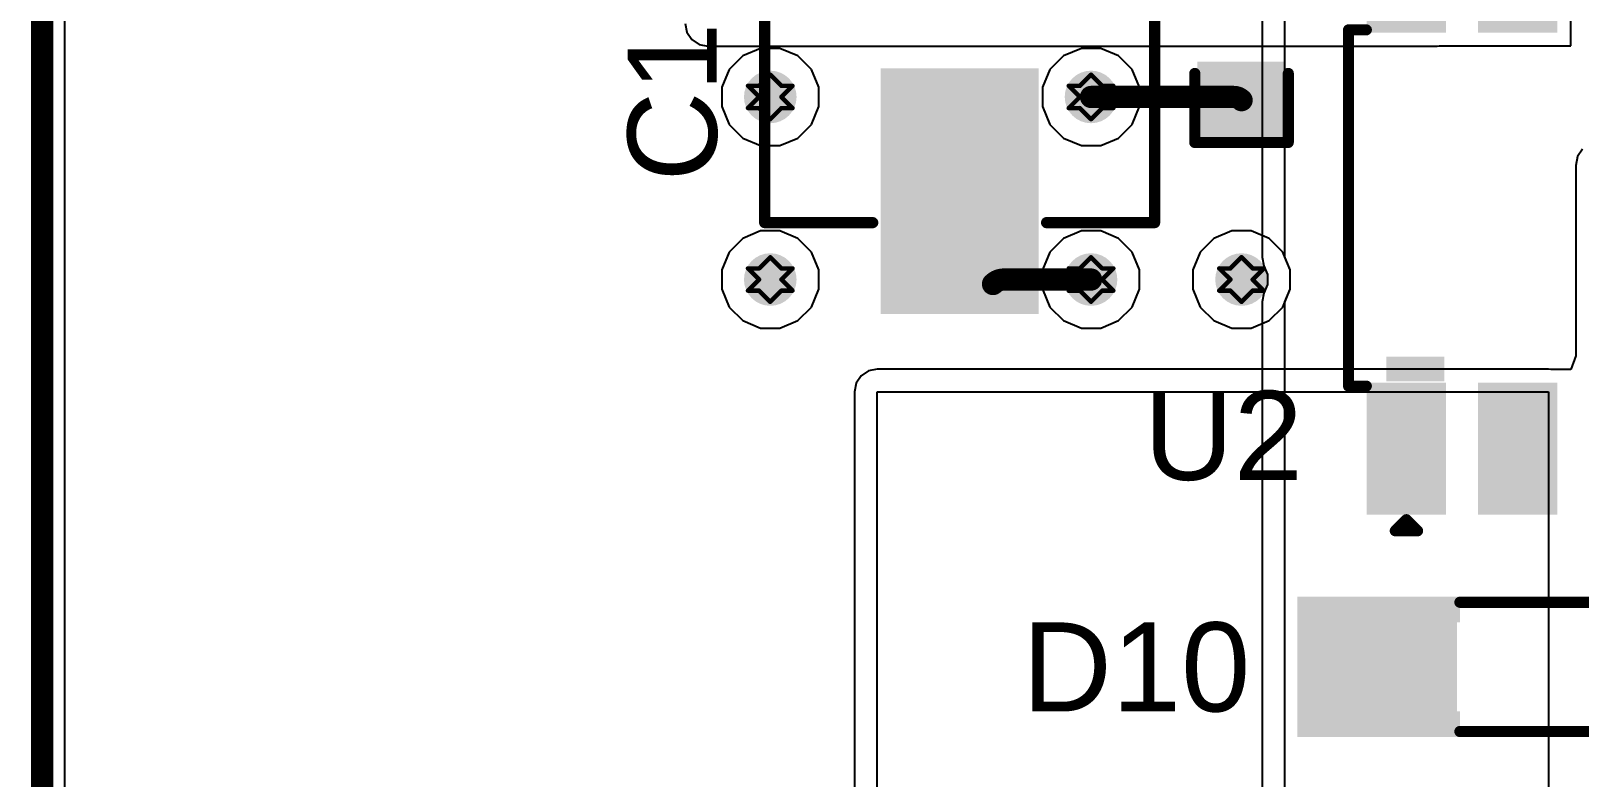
# Model space of a CAD drawing. Header units: inches. Extents: x 24 to 500, y 68 to 269.
# Drawn here: x 246.94 to 264.59, y 84.44 to 92.95 of the extents above; entities that cross this region are included whole.
import ezdxf

# ---------------------------------------------------------------- set-up
doc = ezdxf.new("R2010")
doc.units = ezdxf.units.IN
for name, color, linetype in [('Board Outline', 216, 'Continuous'), ('Bottom Layer', 5, 'Continuous'), ('Drill Drawing', 1, 'Continuous'), ('Layer 1', 16, 'Continuous'), ('Layer 2', 76, 'Continuous'), ('Top Layer', 1, 'Continuous'), ('Top Overlay', 2, 'Continuous'), ('Top Paste', 8, 'Continuous'), ('Top Solder', 216, 'Continuous'), ('Via Holes', 16, 'Continuous')]:
    doc.layers.add(name, color=color, linetype=linetype)
doc.styles.add('Arial', font='', dxfattribs={"height": 0.2})
doc.styles.get('Arial').set_extended_font_data('Arial')

# ---------------------------------------------------------------- blocks, each defined once
blk = doc.blocks.new('C___0603_61')
at = {"layer": 'Top Layer'}
for points in [[(-0.381, 0.445), (-0.381, -0.444), (-1.143, -0.444), (-1.143, 0.445)], [(1.143, 0.445), (1.143, -0.444), (0.381, -0.444), (0.381, 0.445)]]:
    blk.add_hatch(color=1, dxfattribs=at).paths.add_polyline_path(points)
at = {"layer": 'Top Paste'}
for points in [[(-0.381, 0.445), (-0.381, -0.444), (-1.143, -0.444), (-1.143, 0.445)], [(1.143, 0.445), (1.143, -0.444), (0.381, -0.444), (0.381, 0.445)]]:
    blk.add_hatch(color=8, dxfattribs=at).paths.add_polyline_path(points)
at = {"layer": 'Top Solder'}
for points in [[(-0.321, 0.505), (-0.321, -0.504), (-1.203, -0.504), (-1.203, 0.505)], [(1.203, 0.505), (1.203, -0.504), (0.321, -0.504), (0.321, 0.505)]]:
    blk.add_hatch(color=216, dxfattribs=at).paths.add_polyline_path(points)
at = {"layer": 'Top Overlay'}
for points in [[(-0.457, 0.533, 0.127, 0.127, 0), (-1.245, 0.533, 0.127, 0.127, 0)], [(-1.245, -0.533, 0.127, 0.127, 0), (-1.245, 0.533, 0.127, 0.127, 0)], [(1.245, 0.533, 0.127, 0.127, 0), (0.457, 0.533, 0.127, 0.127, 0)], [(1.245, -0.533, 0.127, 0.127, 0), (1.245, 0.533, 0.127, 0.127, 0)], [(-0.457, -0.533, 0.127, 0.127, 0), (-1.245, -0.533, 0.127, 0.127, 0)], [(1.245, -0.533, 0.127, 0.127, 0), (0.457, -0.533, 0.127, 0.127, 0)]]:
    blk.add_lwpolyline(points, format="xyseb", dxfattribs=at)
for points in [[(-1.276, 0.533, 0.0635, 0.0635, 1), (-1.213, 0.533, 0.0635, 0.0635, 1)], [(-1.276, 0.533, 0.0635, 0.0635, 1), (-1.213, 0.533, 0.0635, 0.0635, 1)], [(-0.489, 0.533, 0.0635, 0.0635, 1), (-0.425, 0.533, 0.0635, 0.0635, 1)], [(0.425, 0.533, 0.0635, 0.0635, 1), (0.489, 0.533, 0.0635, 0.0635, 1)], [(1.213, 0.533, 0.0635, 0.0635, 1), (1.276, 0.533, 0.0635, 0.0635, 1)], [(1.213, 0.533, 0.0635, 0.0635, 1), (1.276, 0.533, 0.0635, 0.0635, 1)], [(-1.276, -0.533, 0.0635, 0.0635, 1), (-1.213, -0.533, 0.0635, 0.0635, 1)], [(-1.276, -0.533, 0.0635, 0.0635, 1), (-1.213, -0.533, 0.0635, 0.0635, 1)], [(-0.489, -0.533, 0.0635, 0.0635, 1), (-0.425, -0.533, 0.0635, 0.0635, 1)], [(0.425, -0.533, 0.0635, 0.0635, 1), (0.489, -0.533, 0.0635, 0.0635, 1)], [(1.213, -0.533, 0.0635, 0.0635, 1), (1.276, -0.533, 0.0635, 0.0635, 1)], [(1.213, -0.533, 0.0635, 0.0635, 1), (1.276, -0.533, 0.0635, 0.0635, 1)]]:
    blk.add_lwpolyline(points, format="xyseb", close=True, dxfattribs=at)
blk = doc.blocks.new('RVT1E100M0405__62')
at = {"layer": 'Top Layer'}
for points in [[(-3.1, 0.8), (-0.5, 0.8), (-0.5, -0.8), (-3.1, -0.8)], [(0.5, 0.8), (3.1, 0.8), (3.1, -0.8), (0.5, -0.8)]]:
    blk.add_hatch(color=1, dxfattribs=at).paths.add_polyline_path(points)
at = {"layer": 'Top Paste'}
for points in [[(-3.1, 0.8), (-0.5, 0.8), (-0.5, -0.8), (-3.1, -0.8)], [(0.5, 0.8), (3.1, 0.8), (3.1, -0.8), (0.5, -0.8)]]:
    blk.add_hatch(color=8, dxfattribs=at).paths.add_polyline_path(points)
at = {"layer": 'Top Solder'}
for points in [[(-3.202, 0.902), (-0.398, 0.902), (-0.398, -0.902), (-3.202, -0.902)], [(0.398, 0.902), (3.202, 0.902), (3.202, -0.902), (0.398, -0.902)]]:
    blk.add_hatch(color=216, dxfattribs=at).paths.add_polyline_path(points)
at = {"layer": 'Top Overlay'}
for points in [[(-2.159, 1.524, 0.127, 0.127, 0), (-1.461, 2.223, 0.127, 0.127, 0)], [(-1.27, 2.223, 0.127, 0.127, 0), (-1.461, 2.223, 0.127, 0.127, 0)], [(2.159, 2.223, 0.127, 0.127, 0), (-1.27, 2.223, 0.127, 0.127, 0)], [(2.159, 0.991, 0.127, 0.127, 0), (2.159, 2.223, 0.127, 0.127, 0)], [(-2.743, 0.94, 0.127, 0.127, 0), (-2.743, 1.651, 0.127, 0.127, 0)], [(-2.159, 0.965, 0.127, 0.127, 0), (-2.159, 1.524, 0.127, 0.127, 0)], [(-2.388, 1.295, 0.127, 0.127, 0), (-3.099, 1.295, 0.127, 0.127, 0)], [(-2.159, -1.524, 0.127, 0.127, 0), (-2.159, -0.965, 0.127, 0.127, 0)], [(2.159, -2.223, 0.127, 0.127, 0), (2.159, -0.991, 0.127, 0.127, 0)], [(-1.461, -2.223, 0.127, 0.127, 0), (-2.159, -1.524, 0.127, 0.127, 0)], [(-1.27, -2.223, 0.127, 0.127, 0), (-1.461, -2.223, 0.127, 0.127, 0)], [(2.159, -2.223, 0.127, 0.127, 0), (-1.27, -2.223, 0.127, 0.127, 0)]]:
    blk.add_lwpolyline(points, format="xyseb", dxfattribs=at)
for points in [[(-1.492, 2.223, 0.0635, 0.0635, 1), (-1.429, 2.223, 0.0635, 0.0635, 1)], [(-1.492, 2.223, 0.0635, 0.0635, 1), (-1.429, 2.223, 0.0635, 0.0635, 1)], [(-1.302, 2.223, 0.0635, 0.0635, 1), (-1.238, 2.223, 0.0635, 0.0635, 1)], [(-1.302, 2.223, 0.0635, 0.0635, 1), (-1.238, 2.223, 0.0635, 0.0635, 1)], [(2.127, 2.223, 0.0635, 0.0635, 1), (2.191, 2.223, 0.0635, 0.0635, 1)], [(2.127, 2.223, 0.0635, 0.0635, 1), (2.191, 2.223, 0.0635, 0.0635, 1)], [(-2.775, 1.651, 0.0635, 0.0635, 1), (-2.711, 1.651, 0.0635, 0.0635, 1)], [(-2.191, 1.524, 0.0635, 0.0635, 1), (-2.127, 1.524, 0.0635, 0.0635, 1)], [(-2.191, 1.524, 0.0635, 0.0635, 1), (-2.127, 1.524, 0.0635, 0.0635, 1)], [(-3.131, 1.295, 0.0635, 0.0635, 1), (-3.067, 1.295, 0.0635, 0.0635, 1)], [(-2.419, 1.295, 0.0635, 0.0635, 1), (-2.356, 1.295, 0.0635, 0.0635, 1)], [(-2.775, 0.94, 0.0635, 0.0635, 1), (-2.711, 0.94, 0.0635, 0.0635, 1)], [(-2.191, 0.965, 0.0635, 0.0635, 1), (-2.127, 0.965, 0.0635, 0.0635, 1)], [(2.127, 0.991, 0.0635, 0.0635, 1), (2.191, 0.991, 0.0635, 0.0635, 1)], [(-2.191, -0.965, 0.0635, 0.0635, 1), (-2.127, -0.965, 0.0635, 0.0635, 1)], [(2.127, -0.991, 0.0635, 0.0635, 1), (2.191, -0.991, 0.0635, 0.0635, 1)], [(-2.191, -1.524, 0.0635, 0.0635, 1), (-2.127, -1.524, 0.0635, 0.0635, 1)], [(-2.191, -1.524, 0.0635, 0.0635, 1), (-2.127, -1.524, 0.0635, 0.0635, 1)], [(-1.492, -2.223, 0.0635, 0.0635, 1), (-1.429, -2.223, 0.0635, 0.0635, 1)], [(-1.492, -2.223, 0.0635, 0.0635, 1), (-1.429, -2.223, 0.0635, 0.0635, 1)], [(-1.302, -2.223, 0.0635, 0.0635, 1), (-1.238, -2.223, 0.0635, 0.0635, 1)], [(-1.302, -2.223, 0.0635, 0.0635, 1), (-1.238, -2.223, 0.0635, 0.0635, 1)], [(2.127, -2.223, 0.0635, 0.0635, 1), (2.191, -2.223, 0.0635, 0.0635, 1)], [(2.127, -2.223, 0.0635, 0.0635, 1), (2.191, -2.223, 0.0635, 0.0635, 1)]]:
    blk.add_lwpolyline(points, format="xyseb", close=True, dxfattribs=at)
blk = doc.blocks.new('SOP_8_76')
at = {"layer": 'Top Layer'}
for points in [[(-3.4, 2.255), (-2.1, 2.255), (-2.1, 1.555), (-3.4, 1.555)], [(2.1, 2.255), (3.4, 2.255), (3.4, 1.555), (2.1, 1.555)], [(-3.4, 0.985), (-2.1, 0.985), (-2.1, 0.285), (-3.4, 0.285)], [(2.1, 0.985), (3.4, 0.985), (3.4, 0.285), (2.1, 0.285)], [(-3.4, -0.285), (-2.1, -0.285), (-2.1, -0.985), (-3.4, -0.985)], [(2.1, -0.285), (3.4, -0.285), (3.4, -0.985), (2.1, -0.985)], [(-3.4, -1.555), (-2.1, -1.555), (-2.1, -2.255), (-3.4, -2.255)], [(2.1, -1.555), (3.4, -1.555), (3.4, -2.255), (2.1, -2.255)]]:
    blk.add_hatch(color=1, dxfattribs=at).paths.add_polyline_path(points)
at = {"layer": 'Top Overlay'}
blk.add_hatch(color=2, dxfattribs=at).paths.add_polyline_path([(-1.98, 1.473), (-1.7, 1.473), (-1.7, 2.133), (-1.98, 2.133)])
at = {"layer": 'Top Paste'}
for points in [[(-3.4, 2.255), (-2.1, 2.255), (-2.1, 1.555), (-3.4, 1.555)], [(2.1, 2.255), (3.4, 2.255), (3.4, 1.555), (2.1, 1.555)], [(-3.4, 0.985), (-2.1, 0.985), (-2.1, 0.285), (-3.4, 0.285)], [(2.1, 0.985), (3.4, 0.985), (3.4, 0.285), (2.1, 0.285)], [(-3.4, -0.285), (-2.1, -0.285), (-2.1, -0.985), (-3.4, -0.985)], [(2.1, -0.285), (3.4, -0.285), (3.4, -0.985), (2.1, -0.985)], [(-3.4, -1.555), (-2.1, -1.555), (-2.1, -2.255), (-3.4, -2.255)], [(2.1, -1.555), (3.4, -1.555), (3.4, -2.255), (2.1, -2.255)]]:
    blk.add_hatch(color=8, dxfattribs=at).paths.add_polyline_path(points)
at = {"layer": 'Top Solder'}
for points in [[(-3.502, 2.357), (-1.998, 2.357), (-1.998, 1.453), (-3.502, 1.453)], [(1.998, 2.357), (3.502, 2.357), (3.502, 1.453), (1.998, 1.453)], [(-3.502, 1.087), (-1.998, 1.087), (-1.998, 0.183), (-3.502, 0.183)], [(1.998, 1.087), (3.502, 1.087), (3.502, 0.183), (1.998, 0.183)], [(-3.502, -0.183), (-1.998, -0.183), (-1.998, -1.087), (-3.502, -1.087)], [(1.998, -0.183), (3.502, -0.183), (3.502, -1.087), (1.998, -1.087)], [(-3.502, -1.453), (-1.998, -1.453), (-1.998, -2.357), (-3.502, -2.357)], [(1.998, -1.453), (3.502, -1.453), (3.502, -2.357), (1.998, -2.357)]]:
    blk.add_hatch(color=216, dxfattribs=at).paths.add_polyline_path(points)
at = {"layer": 'Top Overlay'}
for points in [[(-2.036, 2.565, 0.127, 0.127, 0), (2.028, 2.565, 0.127, 0.127, 0)], [(-2.036, 2.565, 0.127, 0.127, 0), (-2.036, 2.362, 0.127, 0.127, 0)], [(2.028, 2.565, 0.127, 0.127, 0), (2.028, 2.362, 0.127, 0.127, 0)], [(-3.687, 2.032, 0.127, 0.127, 0), (-3.56, 1.905, 0.127, 0.127, 0)], [(-3.687, 2.032, 0.127, 0.127, 0), (-3.687, 1.778, 0.127, 0.127, 0)], [(-3.56, 1.905, 0.127, 0.127, 0), (-3.687, 1.778, 0.127, 0.127, 0)], [(-2.036, -2.362, 0.127, 0.127, 0), (-2.036, -2.565, 0.127, 0.127, 0)], [(2.028, -2.362, 0.127, 0.127, 0), (2.028, -2.565, 0.127, 0.127, 0)], [(-2.036, -2.565, 0.127, 0.127, 0), (2.028, -2.565, 0.127, 0.127, 0)]]:
    blk.add_lwpolyline(points, format="xyseb", dxfattribs=at)
for points in [[(-2.067, 2.565, 0.0635, 0.0635, 1), (-2.004, 2.565, 0.0635, 0.0635, 1)], [(-2.067, 2.565, 0.0635, 0.0635, 1), (-2.004, 2.565, 0.0635, 0.0635, 1)], [(1.997, 2.565, 0.0635, 0.0635, 1), (2.06, 2.565, 0.0635, 0.0635, 1)], [(1.997, 2.565, 0.0635, 0.0635, 1), (2.06, 2.565, 0.0635, 0.0635, 1)], [(-2.067, 2.362, 0.0635, 0.0635, 1), (-2.004, 2.362, 0.0635, 0.0635, 1)], [(1.997, 2.362, 0.0635, 0.0635, 1), (2.06, 2.362, 0.0635, 0.0635, 1)], [(-3.718, 2.032, 0.0635, 0.0635, 1), (-3.655, 2.032, 0.0635, 0.0635, 1)], [(-3.718, 2.032, 0.0635, 0.0635, 1), (-3.655, 2.032, 0.0635, 0.0635, 1)], [(-3.591, 1.905, 0.0635, 0.0635, 1), (-3.528, 1.905, 0.0635, 0.0635, 1)], [(-3.591, 1.905, 0.0635, 0.0635, 1), (-3.528, 1.905, 0.0635, 0.0635, 1)], [(-3.718, 1.778, 0.0635, 0.0635, 1), (-3.655, 1.778, 0.0635, 0.0635, 1)], [(-3.718, 1.778, 0.0635, 0.0635, 1), (-3.655, 1.778, 0.0635, 0.0635, 1)], [(-2.067, -2.362, 0.0635, 0.0635, 1), (-2.004, -2.362, 0.0635, 0.0635, 1)], [(1.997, -2.362, 0.0635, 0.0635, 1), (2.06, -2.362, 0.0635, 0.0635, 1)], [(-2.067, -2.565, 0.0635, 0.0635, 1), (-2.004, -2.565, 0.0635, 0.0635, 1)], [(-2.067, -2.565, 0.0635, 0.0635, 1), (-2.004, -2.565, 0.0635, 0.0635, 1)], [(1.997, -2.565, 0.0635, 0.0635, 1), (2.06, -2.565, 0.0635, 0.0635, 1)], [(1.997, -2.565, 0.0635, 0.0635, 1), (2.06, -2.565, 0.0635, 0.0635, 1)]]:
    blk.add_lwpolyline(points, format="xyseb", close=True, dxfattribs=at)
blk = doc.blocks.new('SOD_123_198')
at = {"layer": 'Top Layer'}
for points in [[(-1.1, 0.45), (-1.1, -0.45), (-2.05, -0.45), (-2.05, 0.45)], [(2.05, 0.45), (2.05, -0.45), (1.1, -0.45), (1.1, 0.45)]]:
    blk.add_hatch(color=1, dxfattribs=at).paths.add_polyline_path(points)
at = {"layer": 'Top Overlay'}
for points in [[(0.965, 0.508), (2.819, 0.508), (2.819, 0.8), (0.965, 0.8)], [(2.12, -0.787), (2.819, -0.787), (2.819, 0.787), (2.12, 0.787)], [(0.965, -0.8), (2.819, -0.8), (2.819, -0.508), (0.965, -0.508)]]:
    blk.add_hatch(color=2, dxfattribs=at).paths.add_polyline_path(points)
at = {"layer": 'Top Paste'}
for points in [[(-1.1, 0.45), (-1.1, -0.45), (-2.05, -0.45), (-2.05, 0.45)], [(2.05, 0.45), (2.05, -0.45), (1.1, -0.45), (1.1, 0.45)]]:
    blk.add_hatch(color=8, dxfattribs=at).paths.add_polyline_path(points)
at = {"layer": 'Top Solder'}
for points in [[(-0.998, 0.552), (-0.998, -0.552), (-2.152, -0.552), (-2.152, 0.552)], [(2.152, 0.552), (2.152, -0.552), (0.998, -0.552), (0.998, 0.552)]]:
    blk.add_hatch(color=216, dxfattribs=at).paths.add_polyline_path(points)
at = {"layer": 'Top Overlay'}
for points in [[(-1.372, 0.737, 0.127, 0.127, 0), (-1.372, 0.584, 0.127, 0.127, 0)], [(0.965, 0.737, 0.127, 0.127, 0), (-1.372, 0.737, 0.127, 0.127, 0)], [(-1.372, -0.584, 0.127, 0.127, 0), (-1.372, -0.737, 0.127, 0.127, 0)], [(0.965, -0.737, 0.127, 0.127, 0), (-1.372, -0.737, 0.127, 0.127, 0)]]:
    blk.add_lwpolyline(points, format="xyseb", dxfattribs=at)
for points in [[(-1.403, 0.737, 0.0635, 0.0635, 1), (-1.34, 0.737, 0.0635, 0.0635, 1)], [(-1.403, 0.737, 0.0635, 0.0635, 1), (-1.34, 0.737, 0.0635, 0.0635, 1)], [(0.933, 0.737, 0.0635, 0.0635, 1), (0.997, 0.737, 0.0635, 0.0635, 1)], [(-1.403, 0.584, 0.0635, 0.0635, 1), (-1.34, 0.584, 0.0635, 0.0635, 1)], [(-1.403, -0.584, 0.0635, 0.0635, 1), (-1.34, -0.584, 0.0635, 0.0635, 1)], [(-1.403, -0.737, 0.0635, 0.0635, 1), (-1.34, -0.737, 0.0635, 0.0635, 1)], [(-1.403, -0.737, 0.0635, 0.0635, 1), (-1.34, -0.737, 0.0635, 0.0635, 1)], [(0.933, -0.737, 0.0635, 0.0635, 1), (0.997, -0.737, 0.0635, 0.0635, 1)]]:
    blk.add_lwpolyline(points, format="xyseb", close=True, dxfattribs=at)

msp = doc.modelspace()

# ---------------------------------------------------------------- hatches: boundary and pattern name
at = {"layer": 'Bottom Layer'}
h = msp.add_hatch(color=5, dxfattribs=at)
edge = h.paths.add_edge_path()
edge.add_arc((255.372, 92.202), 0.3, 0, 360)
h = msp.add_hatch(color=5, dxfattribs=at)
edge = h.paths.add_edge_path()
edge.add_arc((259.029, 92.202), 0.3, 0, 360)
h = msp.add_hatch(color=5, dxfattribs=at)
edge = h.paths.add_edge_path()
edge.add_arc((255.372, 90.119), 0.3, 0, 360)
h = msp.add_hatch(color=5, dxfattribs=at)
edge = h.paths.add_edge_path()
edge.add_arc((259.029, 90.119), 0.3, 0, 360)
h = msp.add_hatch(color=5, dxfattribs=at)
edge = h.paths.add_edge_path()
edge.add_arc((260.745, 90.119), 0.3, 0, 360)
at = {"layer": 'Layer 1'}
h = msp.add_hatch(color=16, dxfattribs=at)
edge = h.paths.add_edge_path()
edge.add_arc((255.372, 92.202), 0.3, 0, 360)
h = msp.add_hatch(color=16, dxfattribs=at)
edge = h.paths.add_edge_path()
edge.add_arc((259.029, 92.202), 0.3, 0, 360)
h = msp.add_hatch(color=16, dxfattribs=at)
edge = h.paths.add_edge_path()
edge.add_arc((255.372, 90.119), 0.3, 0, 360)
h = msp.add_hatch(color=16, dxfattribs=at)
edge = h.paths.add_edge_path()
edge.add_arc((259.029, 90.119), 0.3, 0, 360)
h = msp.add_hatch(color=16, dxfattribs=at)
edge = h.paths.add_edge_path()
edge.add_arc((260.745, 90.119), 0.3, 0, 360)
at = {"layer": 'Layer 2'}
h = msp.add_hatch(color=76, dxfattribs=at)
edge = h.paths.add_edge_path()
edge.add_arc((255.372, 92.202), 0.3, 0, 360)
h = msp.add_hatch(color=76, dxfattribs=at)
edge = h.paths.add_edge_path()
edge.add_arc((259.029, 92.202), 0.3, 0, 360)
h = msp.add_hatch(color=76, dxfattribs=at)
edge = h.paths.add_edge_path()
edge.add_arc((255.372, 90.119), 0.3, 0, 360)
h = msp.add_hatch(color=76, dxfattribs=at)
edge = h.paths.add_edge_path()
edge.add_arc((259.029, 90.119), 0.3, 0, 360)
h = msp.add_hatch(color=76, dxfattribs=at)
edge = h.paths.add_edge_path()
edge.add_arc((260.745, 90.119), 0.3, 0, 360)
at = {"layer": 'Top Layer'}
h = msp.add_hatch(color=1, dxfattribs=at)
edge = h.paths.add_edge_path()
edge.add_arc((255.372, 92.202), 0.3, 0, 360)
h = msp.add_hatch(color=1, dxfattribs=at)
edge = h.paths.add_edge_path()
edge.add_arc((259.029, 92.202), 0.3, 0, 360)
h = msp.add_hatch(color=1, dxfattribs=at)
edge = h.paths.add_edge_path()
edge.add_arc((255.372, 90.119), 0.3, 0, 360)
h = msp.add_hatch(color=1, dxfattribs=at)
edge = h.paths.add_edge_path()
edge.add_arc((259.029, 90.119), 0.3, 0, 360)
h = msp.add_hatch(color=1, dxfattribs=at)
edge = h.paths.add_edge_path()
edge.add_arc((260.745, 90.119), 0.3, 0, 360)
at = {"layer": 'Via Holes'}
h = msp.add_hatch(color=7, dxfattribs=at)
edge = h.paths.add_edge_path()
edge.add_arc((255.372, 92.202), 0.15, 0, 360)
h = msp.add_hatch(color=7, dxfattribs=at)
edge = h.paths.add_edge_path()
edge.add_arc((259.029, 92.202), 0.15, 0, 360)
h = msp.add_hatch(color=7, dxfattribs=at)
edge = h.paths.add_edge_path()
edge.add_arc((255.372, 90.119), 0.15, 0, 360)
h = msp.add_hatch(color=7, dxfattribs=at)
edge = h.paths.add_edge_path()
edge.add_arc((259.029, 90.119), 0.15, 0, 360)
h = msp.add_hatch(color=7, dxfattribs=at)
edge = h.paths.add_edge_path()
edge.add_arc((260.745, 90.119), 0.15, 0, 360)

# ---------------------------------------------------------------- linework, layer by layer
at = {"layer": 'Board Outline'}
msp.add_lwpolyline([(247.07, 72.207, 0.254, 0.254, 0), (247.07, 175.707, 0.254, 0.254, 0)], format="xyseb", dxfattribs=at)
at = {"layer": 'Bottom Layer'}
for p, q in [((247.329, 72.207), (247.329, 175.707)), ((260.98, 102.772), (260.98, 90.375)), ((261.239, 90.375), (261.239, 102.772)), ((260.98, 90.375), (261, 90.276)), ((261.299, 90.229), (261.239, 90.375)), ((261, 90.276), (261.04, 90.178)), ((261.299, 90.009), (261.299, 90.229)), ((261.04, 90.061), (261, 89.963)), ((261.04, 90.178), (261.04, 90.061)), ((261, 89.963), (260.98, 89.864)), ((260.98, 89.864), (260.98, 75.724)), ((261.239, 89.864), (261.299, 90.009)), ((261.239, 75.724), (261.239, 89.864))]:
    msp.add_line(p, q, dxfattribs=at)
at = {"layer": 'Drill Drawing'}
for points in [[(255.118, 92.329, 0.0508, 0.0508, 0), (255.245, 92.202, 0.0508, 0.0508, 0)], [(255.118, 92.329, 0.0508, 0.0508, 0), (255.245, 92.329, 0.0508, 0.0508, 0)], [(255.245, 92.329, 0.0508, 0.0508, 0), (255.372, 92.456, 0.0508, 0.0508, 0)], [(255.372, 92.456, 0.0508, 0.0508, 0), (255.499, 92.329, 0.0508, 0.0508, 0)], [(255.499, 92.329, 0.0508, 0.0508, 0), (255.626, 92.329, 0.0508, 0.0508, 0)], [(255.499, 92.202, 0.0508, 0.0508, 0), (255.626, 92.329, 0.0508, 0.0508, 0)], [(258.775, 92.329, 0.0508, 0.0508, 0), (258.902, 92.202, 0.0508, 0.0508, 0)], [(258.775, 92.329, 0.0508, 0.0508, 0), (258.902, 92.329, 0.0508, 0.0508, 0)], [(258.902, 92.329, 0.0508, 0.0508, 0), (259.029, 92.456, 0.0508, 0.0508, 0)], [(259.029, 92.456, 0.0508, 0.0508, 0), (259.156, 92.329, 0.0508, 0.0508, 0)], [(259.156, 92.329, 0.0508, 0.0508, 0), (259.283, 92.329, 0.0508, 0.0508, 0)], [(259.156, 92.202, 0.0508, 0.0508, 0), (259.283, 92.329, 0.0508, 0.0508, 0)], [(255.118, 92.075, 0.0508, 0.0508, 0), (255.245, 92.202, 0.0508, 0.0508, 0)], [(255.499, 92.202, 0.0508, 0.0508, 0), (255.626, 92.075, 0.0508, 0.0508, 0)], [(258.775, 92.075, 0.0508, 0.0508, 0), (258.902, 92.202, 0.0508, 0.0508, 0)], [(259.156, 92.202, 0.0508, 0.0508, 0), (259.283, 92.075, 0.0508, 0.0508, 0)], [(255.118, 92.075, 0.0508, 0.0508, 0), (255.245, 92.075, 0.0508, 0.0508, 0)], [(255.245, 92.075, 0.0508, 0.0508, 0), (255.372, 91.948, 0.0508, 0.0508, 0)], [(255.372, 91.948, 0.0508, 0.0508, 0), (255.499, 92.075, 0.0508, 0.0508, 0)], [(255.499, 92.075, 0.0508, 0.0508, 0), (255.626, 92.075, 0.0508, 0.0508, 0)], [(258.775, 92.075, 0.0508, 0.0508, 0), (258.902, 92.075, 0.0508, 0.0508, 0)], [(258.902, 92.075, 0.0508, 0.0508, 0), (259.029, 91.948, 0.0508, 0.0508, 0)], [(259.029, 91.948, 0.0508, 0.0508, 0), (259.156, 92.075, 0.0508, 0.0508, 0)], [(259.156, 92.075, 0.0508, 0.0508, 0), (259.283, 92.075, 0.0508, 0.0508, 0)], [(255.245, 90.246, 0.0508, 0.0508, 0), (255.372, 90.373, 0.0508, 0.0508, 0)], [(255.372, 90.373, 0.0508, 0.0508, 0), (255.499, 90.246, 0.0508, 0.0508, 0)], [(258.902, 90.246, 0.0508, 0.0508, 0), (259.029, 90.373, 0.0508, 0.0508, 0)], [(259.029, 90.373, 0.0508, 0.0508, 0), (259.156, 90.246, 0.0508, 0.0508, 0)], [(260.618, 90.246, 0.0508, 0.0508, 0), (260.745, 90.373, 0.0508, 0.0508, 0)], [(260.745, 90.373, 0.0508, 0.0508, 0), (260.872, 90.246, 0.0508, 0.0508, 0)], [(255.118, 90.246, 0.0508, 0.0508, 0), (255.245, 90.119, 0.0508, 0.0508, 0)], [(255.118, 90.246, 0.0508, 0.0508, 0), (255.245, 90.246, 0.0508, 0.0508, 0)], [(255.499, 90.246, 0.0508, 0.0508, 0), (255.626, 90.246, 0.0508, 0.0508, 0)], [(255.499, 90.119, 0.0508, 0.0508, 0), (255.626, 90.246, 0.0508, 0.0508, 0)], [(258.775, 90.246, 0.0508, 0.0508, 0), (258.902, 90.119, 0.0508, 0.0508, 0)], [(258.775, 90.246, 0.0508, 0.0508, 0), (258.902, 90.246, 0.0508, 0.0508, 0)], [(259.156, 90.246, 0.0508, 0.0508, 0), (259.283, 90.246, 0.0508, 0.0508, 0)], [(259.156, 90.119, 0.0508, 0.0508, 0), (259.283, 90.246, 0.0508, 0.0508, 0)], [(260.491, 90.246, 0.0508, 0.0508, 0), (260.618, 90.119, 0.0508, 0.0508, 0)], [(260.491, 90.246, 0.0508, 0.0508, 0), (260.618, 90.246, 0.0508, 0.0508, 0)], [(260.872, 90.246, 0.0508, 0.0508, 0), (260.999, 90.246, 0.0508, 0.0508, 0)], [(260.872, 90.119, 0.0508, 0.0508, 0), (260.999, 90.246, 0.0508, 0.0508, 0)], [(255.118, 89.992, 0.0508, 0.0508, 0), (255.245, 90.119, 0.0508, 0.0508, 0)], [(255.499, 90.119, 0.0508, 0.0508, 0), (255.626, 89.992, 0.0508, 0.0508, 0)], [(258.775, 89.992, 0.0508, 0.0508, 0), (258.902, 90.119, 0.0508, 0.0508, 0)], [(259.156, 90.119, 0.0508, 0.0508, 0), (259.283, 89.992, 0.0508, 0.0508, 0)], [(260.491, 89.992, 0.0508, 0.0508, 0), (260.618, 90.119, 0.0508, 0.0508, 0)], [(260.872, 90.119, 0.0508, 0.0508, 0), (260.999, 89.992, 0.0508, 0.0508, 0)], [(255.118, 89.992, 0.0508, 0.0508, 0), (255.245, 89.992, 0.0508, 0.0508, 0)], [(255.245, 89.992, 0.0508, 0.0508, 0), (255.372, 89.865, 0.0508, 0.0508, 0)], [(255.372, 89.865, 0.0508, 0.0508, 0), (255.499, 89.992, 0.0508, 0.0508, 0)], [(255.499, 89.992, 0.0508, 0.0508, 0), (255.626, 89.992, 0.0508, 0.0508, 0)], [(258.775, 89.992, 0.0508, 0.0508, 0), (258.902, 89.992, 0.0508, 0.0508, 0)], [(258.902, 89.992, 0.0508, 0.0508, 0), (259.029, 89.865, 0.0508, 0.0508, 0)], [(259.029, 89.865, 0.0508, 0.0508, 0), (259.156, 89.992, 0.0508, 0.0508, 0)], [(259.156, 89.992, 0.0508, 0.0508, 0), (259.283, 89.992, 0.0508, 0.0508, 0)], [(260.491, 89.992, 0.0508, 0.0508, 0), (260.618, 89.992, 0.0508, 0.0508, 0)], [(260.618, 89.992, 0.0508, 0.0508, 0), (260.745, 89.865, 0.0508, 0.0508, 0)], [(260.745, 89.865, 0.0508, 0.0508, 0), (260.872, 89.992, 0.0508, 0.0508, 0)], [(260.872, 89.992, 0.0508, 0.0508, 0), (260.999, 89.992, 0.0508, 0.0508, 0)]]:
    msp.add_lwpolyline(points, format="xyseb", dxfattribs=at)
for points in [[(255.105, 92.329, 0.0254, 0.0254, 1), (255.13, 92.329, 0.0254, 0.0254, 1)], [(255.105, 92.329, 0.0254, 0.0254, 1), (255.13, 92.329, 0.0254, 0.0254, 1)], [(255.232, 92.329, 0.0254, 0.0254, 1), (255.257, 92.329, 0.0254, 0.0254, 1)], [(255.232, 92.329, 0.0254, 0.0254, 1), (255.257, 92.329, 0.0254, 0.0254, 1)], [(255.359, 92.456, 0.0254, 0.0254, 1), (255.384, 92.456, 0.0254, 0.0254, 1)], [(255.359, 92.456, 0.0254, 0.0254, 1), (255.384, 92.456, 0.0254, 0.0254, 1)], [(255.486, 92.329, 0.0254, 0.0254, 1), (255.511, 92.329, 0.0254, 0.0254, 1)], [(255.486, 92.329, 0.0254, 0.0254, 1), (255.511, 92.329, 0.0254, 0.0254, 1)], [(255.613, 92.329, 0.0254, 0.0254, 1), (255.638, 92.329, 0.0254, 0.0254, 1)], [(255.613, 92.329, 0.0254, 0.0254, 1), (255.638, 92.329, 0.0254, 0.0254, 1)], [(258.762, 92.329, 0.0254, 0.0254, 1), (258.788, 92.329, 0.0254, 0.0254, 1)], [(258.762, 92.329, 0.0254, 0.0254, 1), (258.788, 92.329, 0.0254, 0.0254, 1)], [(258.889, 92.329, 0.0254, 0.0254, 1), (258.915, 92.329, 0.0254, 0.0254, 1)], [(258.889, 92.329, 0.0254, 0.0254, 1), (258.915, 92.329, 0.0254, 0.0254, 1)], [(259.017, 92.456, 0.0254, 0.0254, 1), (259.042, 92.456, 0.0254, 0.0254, 1)], [(259.017, 92.456, 0.0254, 0.0254, 1), (259.042, 92.456, 0.0254, 0.0254, 1)], [(259.144, 92.329, 0.0254, 0.0254, 1), (259.169, 92.329, 0.0254, 0.0254, 1)], [(259.144, 92.329, 0.0254, 0.0254, 1), (259.169, 92.329, 0.0254, 0.0254, 1)], [(259.271, 92.329, 0.0254, 0.0254, 1), (259.296, 92.329, 0.0254, 0.0254, 1)], [(259.271, 92.329, 0.0254, 0.0254, 1), (259.296, 92.329, 0.0254, 0.0254, 1)], [(255.232, 92.202, 0.0254, 0.0254, 1), (255.257, 92.202, 0.0254, 0.0254, 1)], [(255.232, 92.202, 0.0254, 0.0254, 1), (255.257, 92.202, 0.0254, 0.0254, 1)], [(255.486, 92.202, 0.0254, 0.0254, 1), (255.511, 92.202, 0.0254, 0.0254, 1)], [(255.486, 92.202, 0.0254, 0.0254, 1), (255.511, 92.202, 0.0254, 0.0254, 1)], [(258.889, 92.202, 0.0254, 0.0254, 1), (258.915, 92.202, 0.0254, 0.0254, 1)], [(258.889, 92.202, 0.0254, 0.0254, 1), (258.915, 92.202, 0.0254, 0.0254, 1)], [(259.144, 92.202, 0.0254, 0.0254, 1), (259.169, 92.202, 0.0254, 0.0254, 1)], [(259.144, 92.202, 0.0254, 0.0254, 1), (259.169, 92.202, 0.0254, 0.0254, 1)], [(255.105, 92.075, 0.0254, 0.0254, 1), (255.13, 92.075, 0.0254, 0.0254, 1)], [(255.105, 92.075, 0.0254, 0.0254, 1), (255.13, 92.075, 0.0254, 0.0254, 1)], [(255.232, 92.075, 0.0254, 0.0254, 1), (255.257, 92.075, 0.0254, 0.0254, 1)], [(255.232, 92.075, 0.0254, 0.0254, 1), (255.257, 92.075, 0.0254, 0.0254, 1)], [(255.359, 91.948, 0.0254, 0.0254, 1), (255.384, 91.948, 0.0254, 0.0254, 1)], [(255.359, 91.948, 0.0254, 0.0254, 1), (255.384, 91.948, 0.0254, 0.0254, 1)], [(255.486, 92.075, 0.0254, 0.0254, 1), (255.511, 92.075, 0.0254, 0.0254, 1)], [(255.486, 92.075, 0.0254, 0.0254, 1), (255.511, 92.075, 0.0254, 0.0254, 1)], [(255.613, 92.075, 0.0254, 0.0254, 1), (255.638, 92.075, 0.0254, 0.0254, 1)], [(255.613, 92.075, 0.0254, 0.0254, 1), (255.638, 92.075, 0.0254, 0.0254, 1)], [(258.762, 92.075, 0.0254, 0.0254, 1), (258.788, 92.075, 0.0254, 0.0254, 1)], [(258.762, 92.075, 0.0254, 0.0254, 1), (258.788, 92.075, 0.0254, 0.0254, 1)], [(258.889, 92.075, 0.0254, 0.0254, 1), (258.915, 92.075, 0.0254, 0.0254, 1)], [(258.889, 92.075, 0.0254, 0.0254, 1), (258.915, 92.075, 0.0254, 0.0254, 1)], [(259.017, 91.948, 0.0254, 0.0254, 1), (259.042, 91.948, 0.0254, 0.0254, 1)], [(259.017, 91.948, 0.0254, 0.0254, 1), (259.042, 91.948, 0.0254, 0.0254, 1)], [(259.144, 92.075, 0.0254, 0.0254, 1), (259.169, 92.075, 0.0254, 0.0254, 1)], [(259.144, 92.075, 0.0254, 0.0254, 1), (259.169, 92.075, 0.0254, 0.0254, 1)], [(259.271, 92.075, 0.0254, 0.0254, 1), (259.296, 92.075, 0.0254, 0.0254, 1)], [(259.271, 92.075, 0.0254, 0.0254, 1), (259.296, 92.075, 0.0254, 0.0254, 1)], [(255.359, 90.373, 0.0254, 0.0254, 1), (255.384, 90.373, 0.0254, 0.0254, 1)], [(255.359, 90.373, 0.0254, 0.0254, 1), (255.384, 90.373, 0.0254, 0.0254, 1)], [(259.017, 90.373, 0.0254, 0.0254, 1), (259.042, 90.373, 0.0254, 0.0254, 1)], [(259.017, 90.373, 0.0254, 0.0254, 1), (259.042, 90.373, 0.0254, 0.0254, 1)], [(260.732, 90.373, 0.0254, 0.0254, 1), (260.758, 90.373, 0.0254, 0.0254, 1)], [(260.732, 90.373, 0.0254, 0.0254, 1), (260.758, 90.373, 0.0254, 0.0254, 1)], [(255.105, 90.246, 0.0254, 0.0254, 1), (255.13, 90.246, 0.0254, 0.0254, 1)], [(255.105, 90.246, 0.0254, 0.0254, 1), (255.13, 90.246, 0.0254, 0.0254, 1)], [(255.232, 90.246, 0.0254, 0.0254, 1), (255.257, 90.246, 0.0254, 0.0254, 1)], [(255.232, 90.246, 0.0254, 0.0254, 1), (255.257, 90.246, 0.0254, 0.0254, 1)], [(255.486, 90.246, 0.0254, 0.0254, 1), (255.511, 90.246, 0.0254, 0.0254, 1)], [(255.486, 90.246, 0.0254, 0.0254, 1), (255.511, 90.246, 0.0254, 0.0254, 1)], [(255.613, 90.246, 0.0254, 0.0254, 1), (255.638, 90.246, 0.0254, 0.0254, 1)], [(255.613, 90.246, 0.0254, 0.0254, 1), (255.638, 90.246, 0.0254, 0.0254, 1)], [(258.762, 90.246, 0.0254, 0.0254, 1), (258.788, 90.246, 0.0254, 0.0254, 1)], [(258.762, 90.246, 0.0254, 0.0254, 1), (258.788, 90.246, 0.0254, 0.0254, 1)], [(258.889, 90.246, 0.0254, 0.0254, 1), (258.915, 90.246, 0.0254, 0.0254, 1)], [(258.889, 90.246, 0.0254, 0.0254, 1), (258.915, 90.246, 0.0254, 0.0254, 1)], [(259.144, 90.246, 0.0254, 0.0254, 1), (259.169, 90.246, 0.0254, 0.0254, 1)], [(259.144, 90.246, 0.0254, 0.0254, 1), (259.169, 90.246, 0.0254, 0.0254, 1)], [(259.271, 90.246, 0.0254, 0.0254, 1), (259.296, 90.246, 0.0254, 0.0254, 1)], [(259.271, 90.246, 0.0254, 0.0254, 1), (259.296, 90.246, 0.0254, 0.0254, 1)], [(260.478, 90.246, 0.0254, 0.0254, 1), (260.504, 90.246, 0.0254, 0.0254, 1)], [(260.478, 90.246, 0.0254, 0.0254, 1), (260.504, 90.246, 0.0254, 0.0254, 1)], [(260.605, 90.246, 0.0254, 0.0254, 1), (260.631, 90.246, 0.0254, 0.0254, 1)], [(260.605, 90.246, 0.0254, 0.0254, 1), (260.631, 90.246, 0.0254, 0.0254, 1)], [(260.859, 90.246, 0.0254, 0.0254, 1), (260.885, 90.246, 0.0254, 0.0254, 1)], [(260.859, 90.246, 0.0254, 0.0254, 1), (260.885, 90.246, 0.0254, 0.0254, 1)], [(260.986, 90.246, 0.0254, 0.0254, 1), (261.012, 90.246, 0.0254, 0.0254, 1)], [(260.986, 90.246, 0.0254, 0.0254, 1), (261.012, 90.246, 0.0254, 0.0254, 1)], [(255.232, 90.119, 0.0254, 0.0254, 1), (255.257, 90.119, 0.0254, 0.0254, 1)], [(255.232, 90.119, 0.0254, 0.0254, 1), (255.257, 90.119, 0.0254, 0.0254, 1)], [(255.486, 90.119, 0.0254, 0.0254, 1), (255.511, 90.119, 0.0254, 0.0254, 1)], [(255.486, 90.119, 0.0254, 0.0254, 1), (255.511, 90.119, 0.0254, 0.0254, 1)], [(258.889, 90.119, 0.0254, 0.0254, 1), (258.915, 90.119, 0.0254, 0.0254, 1)], [(258.889, 90.119, 0.0254, 0.0254, 1), (258.915, 90.119, 0.0254, 0.0254, 1)], [(259.144, 90.119, 0.0254, 0.0254, 1), (259.169, 90.119, 0.0254, 0.0254, 1)], [(259.144, 90.119, 0.0254, 0.0254, 1), (259.169, 90.119, 0.0254, 0.0254, 1)], [(260.605, 90.119, 0.0254, 0.0254, 1), (260.631, 90.119, 0.0254, 0.0254, 1)], [(260.605, 90.119, 0.0254, 0.0254, 1), (260.631, 90.119, 0.0254, 0.0254, 1)], [(260.859, 90.119, 0.0254, 0.0254, 1), (260.885, 90.119, 0.0254, 0.0254, 1)], [(260.859, 90.119, 0.0254, 0.0254, 1), (260.885, 90.119, 0.0254, 0.0254, 1)], [(255.105, 89.992, 0.0254, 0.0254, 1), (255.13, 89.992, 0.0254, 0.0254, 1)], [(255.105, 89.992, 0.0254, 0.0254, 1), (255.13, 89.992, 0.0254, 0.0254, 1)], [(255.232, 89.992, 0.0254, 0.0254, 1), (255.257, 89.992, 0.0254, 0.0254, 1)], [(255.232, 89.992, 0.0254, 0.0254, 1), (255.257, 89.992, 0.0254, 0.0254, 1)], [(255.359, 89.865, 0.0254, 0.0254, 1), (255.384, 89.865, 0.0254, 0.0254, 1)], [(255.359, 89.865, 0.0254, 0.0254, 1), (255.384, 89.865, 0.0254, 0.0254, 1)], [(255.486, 89.992, 0.0254, 0.0254, 1), (255.511, 89.992, 0.0254, 0.0254, 1)], [(255.486, 89.992, 0.0254, 0.0254, 1), (255.511, 89.992, 0.0254, 0.0254, 1)], [(255.613, 89.992, 0.0254, 0.0254, 1), (255.638, 89.992, 0.0254, 0.0254, 1)], [(255.613, 89.992, 0.0254, 0.0254, 1), (255.638, 89.992, 0.0254, 0.0254, 1)], [(258.762, 89.992, 0.0254, 0.0254, 1), (258.788, 89.992, 0.0254, 0.0254, 1)], [(258.762, 89.992, 0.0254, 0.0254, 1), (258.788, 89.992, 0.0254, 0.0254, 1)], [(258.889, 89.992, 0.0254, 0.0254, 1), (258.915, 89.992, 0.0254, 0.0254, 1)], [(258.889, 89.992, 0.0254, 0.0254, 1), (258.915, 89.992, 0.0254, 0.0254, 1)], [(259.017, 89.865, 0.0254, 0.0254, 1), (259.042, 89.865, 0.0254, 0.0254, 1)], [(259.017, 89.865, 0.0254, 0.0254, 1), (259.042, 89.865, 0.0254, 0.0254, 1)], [(259.144, 89.992, 0.0254, 0.0254, 1), (259.169, 89.992, 0.0254, 0.0254, 1)], [(259.144, 89.992, 0.0254, 0.0254, 1), (259.169, 89.992, 0.0254, 0.0254, 1)], [(259.271, 89.992, 0.0254, 0.0254, 1), (259.296, 89.992, 0.0254, 0.0254, 1)], [(259.271, 89.992, 0.0254, 0.0254, 1), (259.296, 89.992, 0.0254, 0.0254, 1)], [(260.478, 89.992, 0.0254, 0.0254, 1), (260.504, 89.992, 0.0254, 0.0254, 1)], [(260.478, 89.992, 0.0254, 0.0254, 1), (260.504, 89.992, 0.0254, 0.0254, 1)], [(260.605, 89.992, 0.0254, 0.0254, 1), (260.631, 89.992, 0.0254, 0.0254, 1)], [(260.605, 89.992, 0.0254, 0.0254, 1), (260.631, 89.992, 0.0254, 0.0254, 1)], [(260.732, 89.865, 0.0254, 0.0254, 1), (260.758, 89.865, 0.0254, 0.0254, 1)], [(260.732, 89.865, 0.0254, 0.0254, 1), (260.758, 89.865, 0.0254, 0.0254, 1)], [(260.859, 89.992, 0.0254, 0.0254, 1), (260.885, 89.992, 0.0254, 0.0254, 1)], [(260.859, 89.992, 0.0254, 0.0254, 1), (260.885, 89.992, 0.0254, 0.0254, 1)], [(260.986, 89.992, 0.0254, 0.0254, 1), (261.012, 89.992, 0.0254, 0.0254, 1)], [(260.986, 89.992, 0.0254, 0.0254, 1), (261.012, 89.992, 0.0254, 0.0254, 1)]]:
    msp.add_lwpolyline(points, format="xyseb", close=True, dxfattribs=at)
at = {"layer": 'Layer 1'}
msp.add_line((247.329, 72.207), (247.329, 175.707), dxfattribs=at)
at = {"layer": 'Layer 2'}
for p, q in [((247.329, 72.207), (247.329, 101.854)), ((255.058, 92.672), (254.902, 92.516)), ((255.261, 92.756), (255.058, 92.672)), ((255.482, 92.756), (255.261, 92.756)), ((255.685, 92.672), (255.482, 92.756)), ((255.841, 92.516), (255.685, 92.672)), ((258.715, 92.672), (258.56, 92.516)), ((258.919, 92.756), (258.715, 92.672)), ((259.139, 92.756), (258.919, 92.756)), ((259.343, 92.672), (259.139, 92.756)), ((259.499, 92.516), (259.343, 92.672)), ((254.902, 92.516), (254.818, 92.312)), ((255.926, 92.312), (255.841, 92.516)), ((258.56, 92.516), (258.475, 92.312)), ((259.583, 92.312), (259.499, 92.516)), ((254.818, 92.312), (254.818, 92.092)), ((255.926, 92.092), (255.926, 92.312)), ((258.475, 92.312), (258.475, 92.092)), ((259.583, 92.092), (259.583, 92.312)), ((254.818, 92.092), (254.902, 91.888)), ((255.841, 91.888), (255.926, 92.092)), ((258.475, 92.092), (258.56, 91.888)), ((259.499, 91.888), (259.583, 92.092)), ((254.902, 91.888), (255.058, 91.732)), ((255.685, 91.732), (255.841, 91.888)), ((258.56, 91.888), (258.715, 91.732)), ((259.343, 91.732), (259.499, 91.888)), ((255.058, 91.732), (255.261, 91.648)), ((255.261, 91.648), (255.482, 91.648)), ((255.482, 91.648), (255.685, 91.732)), ((258.715, 91.732), (258.919, 91.648)), ((258.919, 91.648), (259.139, 91.648)), ((259.139, 91.648), (259.343, 91.732)), ((255.058, 90.589), (254.902, 90.433)), ((255.261, 90.673), (255.058, 90.589)), ((255.482, 90.673), (255.261, 90.673)), ((255.685, 90.589), (255.482, 90.673)), ((255.841, 90.433), (255.685, 90.589)), ((258.715, 90.589), (258.56, 90.433)), ((258.919, 90.673), (258.715, 90.589)), ((259.139, 90.673), (258.919, 90.673)), ((259.343, 90.589), (259.139, 90.673)), ((259.499, 90.433), (259.343, 90.589)), ((260.431, 90.589), (260.275, 90.433)), ((260.635, 90.673), (260.431, 90.589)), ((260.855, 90.673), (260.635, 90.673)), ((261.059, 90.589), (260.855, 90.673)), ((261.215, 90.433), (261.059, 90.589)), ((254.902, 90.433), (254.818, 90.229)), ((255.926, 90.229), (255.841, 90.433)), ((258.56, 90.433), (258.475, 90.229)), ((259.583, 90.229), (259.499, 90.433)), ((260.275, 90.433), (260.191, 90.229)), ((261.299, 90.229), (261.215, 90.433)), ((254.818, 90.229), (254.818, 90.009)), ((255.926, 90.009), (255.926, 90.229)), ((258.475, 90.229), (258.475, 90.009)), ((259.583, 90.009), (259.583, 90.229)), ((260.191, 90.229), (260.191, 90.009)), ((261.299, 90.009), (261.299, 90.229)), ((254.818, 90.009), (254.902, 89.805)), ((255.841, 89.805), (255.926, 90.009)), ((258.475, 90.009), (258.56, 89.805)), ((259.499, 89.805), (259.583, 90.009)), ((260.191, 90.009), (260.275, 89.805)), ((261.215, 89.805), (261.299, 90.009)), ((254.902, 89.805), (255.058, 89.65)), ((255.685, 89.65), (255.841, 89.805)), ((258.56, 89.805), (258.715, 89.65)), ((259.343, 89.65), (259.499, 89.805)), ((260.275, 89.805), (260.431, 89.65)), ((261.059, 89.65), (261.215, 89.805)), ((255.058, 89.65), (255.261, 89.565)), ((255.261, 89.565), (255.482, 89.565)), ((255.482, 89.565), (255.685, 89.65)), ((258.715, 89.65), (258.919, 89.565)), ((258.919, 89.565), (259.139, 89.565)), ((259.139, 89.565), (259.343, 89.65)), ((260.431, 89.65), (260.635, 89.565)), ((260.635, 89.565), (260.855, 89.565)), ((260.855, 89.565), (261.059, 89.65))]:
    msp.add_line(p, q, dxfattribs=at)
at = {"layer": 'Top Layer'}
for p, q in [((247.329, 72.207), (247.329, 175.707)), ((264.499, 92.785), (264.499, 94.593)), ((254.401, 93.039), (254.421, 92.94)), ((254.421, 92.94), (254.477, 92.856)), ((254.477, 92.856), (254.561, 92.8)), ((254.561, 92.8), (254.66, 92.78)), ((254.66, 92.78), (262.975, 92.78)), ((262.975, 92.78), (263, 92.785)), ((263, 92.785), (263.113, 92.785)), ((263.113, 92.785), (263.229, 92.785)), ((263.229, 92.785), (263.229, 92.785)), ((263.229, 92.785), (263.291, 92.785)), ((263.291, 92.785), (263.291, 92.785)), ((263.291, 92.785), (264.499, 92.785)), ((264.576, 91.521), (264.556, 91.421)), ((264.632, 91.605), (264.576, 91.521)), ((264.556, 91.421), (264.556, 89.247)), ((264.556, 89.247), (264.499, 89.093)), ((256.408, 89.022), (256.352, 88.938)), ((256.492, 89.078), (256.408, 89.022)), ((256.591, 89.098), (256.492, 89.078)), ((264.245, 89.098), (256.591, 89.098)), ((264.27, 89.093), (264.245, 89.098)), ((264.499, 89.093), (264.27, 89.093)), ((256.352, 88.938), (256.332, 88.839)), ((256.332, 88.839), (256.332, 79.408)), ((256.591, 68.656), (256.591, 88.839)), ((256.591, 88.839), (264.245, 88.839)), ((264.245, 88.839), (264.245, 68.656))]:
    msp.add_line(p, q, dxfattribs=at)
for points in [[(259.029, 92.202, 0.254, 0.254, 0), (260.655, 92.202, 0.254, 0.254, 0)], [(260.655, 92.202, 0.254, 0.254, -0.198912), (260.745, 92.165, 0.254, 0.254, 0)], [(257.912, 90.068, 0.254, 0.254, -0.198912), (258.034, 90.119, 0.254, 0.254, 0)], [(258.034, 90.119, 0.254, 0.254, 0), (259.029, 90.119, 0.254, 0.254, 0)]]:
    msp.add_lwpolyline(points, format="xyseb", dxfattribs=at)
for points in [[(258.966, 92.202, 0.127, 0.127, 1), (259.093, 92.202, 0.127, 0.127, 1)], [(260.592, 92.202, 0.127, 0.127, 1), (260.719, 92.202, 0.127, 0.127, 1)], [(260.592, 92.202, 0.127, 0.127, 1), (260.719, 92.202, 0.127, 0.127, 1)], [(260.682, 92.165, 0.127, 0.127, 1), (260.809, 92.165, 0.127, 0.127, 1)], [(257.848, 90.068, 0.127, 0.127, 1), (257.975, 90.068, 0.127, 0.127, 1)], [(257.971, 90.119, 0.127, 0.127, 1), (258.098, 90.119, 0.127, 0.127, 1)], [(257.971, 90.119, 0.127, 0.127, 1), (258.098, 90.119, 0.127, 0.127, 1)], [(258.966, 90.119, 0.127, 0.127, 1), (259.093, 90.119, 0.127, 0.127, 1)]]:
    msp.add_lwpolyline(points, format="xyseb", close=True, dxfattribs=at)

# ---------------------------------------------------------------- block references
for name, p, rotation in [('RVT1E100M0405__62', (257.531, 92.927), 270), ('SOP_8_76', (264.53, 90.939), 90), ('C___0603_61', (260.745, 92.927), 270), ('SOD_123_198', (264.2, 85.7), 180)]:
    msp.add_blockref(name, p, dxfattribs=dict(rotation=rotation))

# ---------------------------------------------------------------- texts
at = {"layer": 'Top Overlay', "style": 'Arial'}
msp.add_text('C16', height=1.016, rotation=90, dxfattribs=at).set_placement((254.762, 91.237))
for s, p in [('U2', (259.631, 87.833)), ('D10', (258.242, 85.192))]:
    msp.add_text(s, height=1.016, dxfattribs=at).set_placement(p)

doc.saveas('drawing.dxf')
